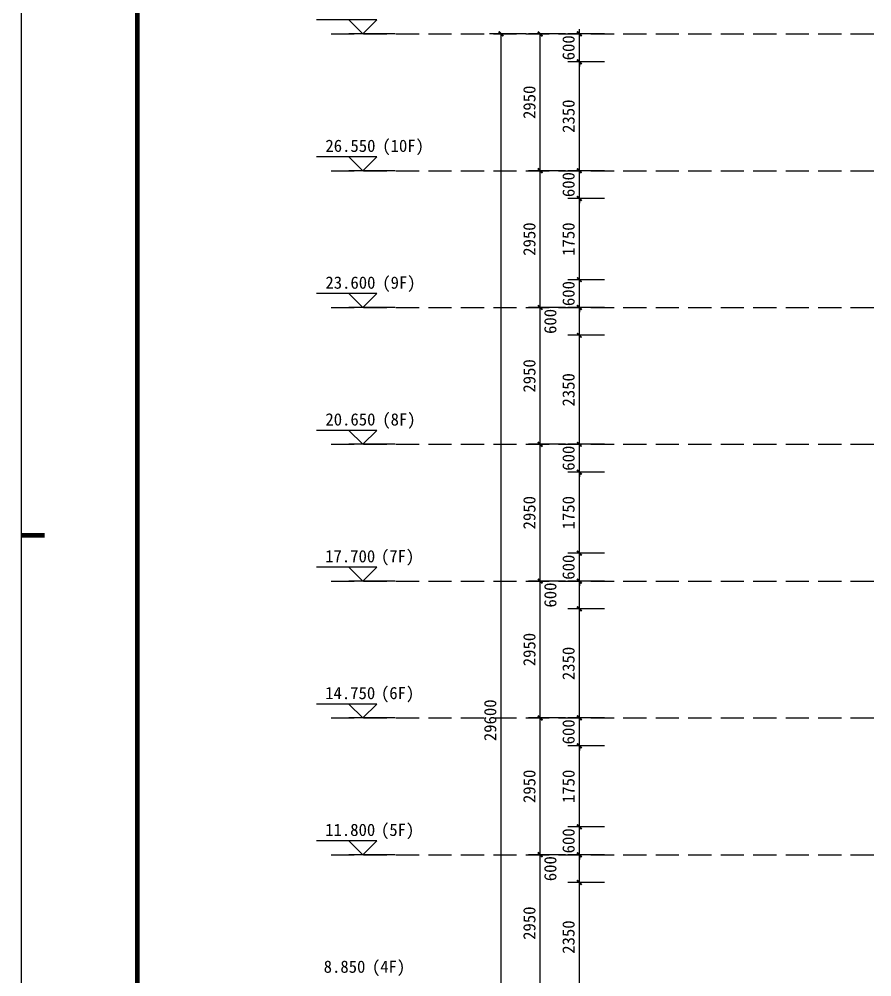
# Model space of a CAD drawing. Extents: x 646072 to 1012572, y -46617 to 16093.
# Drawn here: x 740172 to 758552, y -26385 to -5735 of the extents above; entities that cross this region are included whole.
import ezdxf

# ---------------------------------------------------------------- set-up
doc = ezdxf.new("R2010")
doc.units = 0
doc.header["$LTSCALE"] = 1000
doc.header["$MEASUREMENT"] = 0
for name, pattern in [('3#楼-HZS$0$3#楼-HZS$0$__DASH', [0.35, 0.25, -0.1]), ('3#楼-HZS$0$DOTE', [2.42, 2, -0.2, 0.02, -0.2]), ('DASH', [0.35, 0.25, -0.1])]:
    doc.linetypes.add(name, pattern=pattern)
doc.layers.get('Defpoints').update_dxf_attribs({"color": 4, "linetype": 'DASH'})
for name, color, linetype in [('3#楼-HZS$0$3#楼-HZS$0$DIM_ELEV', 3, 'Continuous'), ('3#楼-HZS$0$3#楼-HZS$0$DOTE', 1, '3#楼-HZS$0$DOTE'), ('3#楼-HZS$0$3#楼-HZS$0$PUB_DIM', 3, 'Continuous'), ('3#楼-HZS$0$3#楼-HZS$0$PUB_TEXT', 7, 'Continuous'), ('A1-无手签$0$A-ANNO-TTLB', 7, 'Continuous')]:
    doc.layers.add(name, color=color, linetype=linetype)
doc.styles.add('3#楼-HZS$0$3#楼-HZS$0$_TCH_DIM', font='')
doc.styles.add('3#楼-HZS$0$3#楼-HZS$0$_TCH_DIM_T3', font='')
doc.styles.get('3#楼-HZS$0$3#楼-HZS$0$_TCH_DIM').set_extended_font_data('SimSun')
doc.styles.get('3#楼-HZS$0$3#楼-HZS$0$_TCH_DIM_T3').set_extended_font_data('SimSun')
doc.dimstyles.new('3#楼-HZS$0$3#楼-HZS$0$_TCH_ARCH&&100', dxfattribs={"dimtxt": 264.345992, "dimasz": 100, "dimexe": 250, "dimexo": 300, "dimgap": 100, "dimtad": 1, "dimdec": 0, "dimzin": 0, "dimdsep": 46, "dimtxsty": '3#楼-HZS$0$3#楼-HZS$0$_TCH_DIM_T3', "dimblk": '3#楼-HZS$0$3#楼-HZS$0$_ArchTick', "dimcen": 0.09, "dimclrt": 7, "dimazin": 2, "dimtfac": 1, "dimtdec": 0, "dimtix": 1, "dimtmove": 2, "dimatfit": 3, "dimfxl": 100, "dimtolj": 1, "dimtzin": 0, "dimarcsym": 0})

# ---------------------------------------------------------------- blocks, each defined once
blk = doc.blocks.new('3#楼-HZS$0$3#楼-HZS$0$_ArchTick')
at = {"color": 0, "linetype": 'ByBlock', "const_width": 0.4}
blk.add_lwpolyline([(-0.5, -0.5), (0.5, 0.5)], dxfattribs=at)
blk = doc.blocks.new('*D706')
at = {"layer": '3#楼-HZS$0$3#楼-HZS$0$PUB_DIM', "color": 0, "lineweight": -2, "transparency": 16777216}
for p, q in [((751947, -6052), (751153, -6052)), ((751403, -9002), (751403, -6052)), ((751947, -9002), (751153, -9002))]:
    blk.add_line(p, q, dxfattribs=at)
at = {"layer": 'Defpoints', "color": 0, "transparency": 16777216}
for p in [(751403, -6052), (752247, -6052), (752247, -9002)]:
    blk.add_point(p, dxfattribs=at)
at = {"layer": '3#楼-HZS$0$3#楼-HZS$0$PUB_DIM', "color": 0, "lineweight": -2, "transparency": 16777216, "xscale": 100, "yscale": 100, "zscale": 100}
for p, rotation in [((751403, -6052), 90), ((751403, -9002), 270)]:
    blk.add_blockref('3#楼-HZS$0$3#楼-HZS$0$_ArchTick', p, dxfattribs=dict(at, rotation=rotation))
at = {"layer": '3#楼-HZS$0$3#楼-HZS$0$PUB_DIM', "color": 7, "transparency": 16777216, "insert": (751171, -7527), "char_height": 264.3, "attachment_point": 5, "rotation": 90, "style": '3#楼-HZS$0$3#楼-HZS$0$_TCH_DIM_T3'}
blk.add_mtext('\\A1;2950', dxfattribs=at)
blk = doc.blocks.new('*D707')
at = {"layer": '3#楼-HZS$0$3#楼-HZS$0$PUB_DIM', "color": 0, "lineweight": -2, "transparency": 16777216}
for p, q in [((751947, -9002), (751153, -9002)), ((751403, -11952), (751403, -9002)), ((751947, -11952), (751153, -11952))]:
    blk.add_line(p, q, dxfattribs=at)
at = {"layer": 'Defpoints', "color": 0, "transparency": 16777216}
for p in [(751403, -9002), (752247, -9002), (752247, -11952)]:
    blk.add_point(p, dxfattribs=at)
at = {"layer": '3#楼-HZS$0$3#楼-HZS$0$PUB_DIM', "color": 0, "lineweight": -2, "transparency": 16777216, "xscale": 100, "yscale": 100, "zscale": 100}
for p, rotation in [((751403, -9002), 90), ((751403, -11952), 270)]:
    blk.add_blockref('3#楼-HZS$0$3#楼-HZS$0$_ArchTick', p, dxfattribs=dict(at, rotation=rotation))
at = {"layer": '3#楼-HZS$0$3#楼-HZS$0$PUB_DIM', "color": 7, "transparency": 16777216, "insert": (751171, -10477), "char_height": 264.3, "attachment_point": 5, "rotation": 90, "style": '3#楼-HZS$0$3#楼-HZS$0$_TCH_DIM_T3'}
blk.add_mtext('\\A1;2950', dxfattribs=at)
blk = doc.blocks.new('*D708')
at = {"layer": '3#楼-HZS$0$3#楼-HZS$0$PUB_DIM', "color": 0, "lineweight": -2, "transparency": 16777216}
for p, q in [((751947, -11952), (751153, -11952)), ((751403, -14902), (751403, -11952)), ((751947, -14902), (751153, -14902))]:
    blk.add_line(p, q, dxfattribs=at)
at = {"layer": 'Defpoints', "color": 0, "transparency": 16777216}
for p in [(751403, -11952), (752247, -11952), (752247, -14902)]:
    blk.add_point(p, dxfattribs=at)
at = {"layer": '3#楼-HZS$0$3#楼-HZS$0$PUB_DIM', "color": 0, "lineweight": -2, "transparency": 16777216, "xscale": 100, "yscale": 100, "zscale": 100}
for p, rotation in [((751403, -11952), 90), ((751403, -14902), 270)]:
    blk.add_blockref('3#楼-HZS$0$3#楼-HZS$0$_ArchTick', p, dxfattribs=dict(at, rotation=rotation))
at = {"layer": '3#楼-HZS$0$3#楼-HZS$0$PUB_DIM', "color": 7, "transparency": 16777216, "insert": (751171, -13427), "char_height": 264.3, "attachment_point": 5, "rotation": 90, "style": '3#楼-HZS$0$3#楼-HZS$0$_TCH_DIM_T3'}
blk.add_mtext('\\A1;2950', dxfattribs=at)
blk = doc.blocks.new('*D709')
at = {"layer": '3#楼-HZS$0$3#楼-HZS$0$PUB_DIM', "color": 0, "lineweight": -2, "transparency": 16777216}
for p, q in [((751947, -14902), (751153, -14902)), ((751403, -17852), (751403, -14902)), ((751947, -17852), (751153, -17852))]:
    blk.add_line(p, q, dxfattribs=at)
at = {"layer": 'Defpoints', "color": 0, "transparency": 16777216}
for p in [(751403, -14902), (752247, -14902), (752247, -17852)]:
    blk.add_point(p, dxfattribs=at)
at = {"layer": '3#楼-HZS$0$3#楼-HZS$0$PUB_DIM', "color": 0, "lineweight": -2, "transparency": 16777216, "xscale": 100, "yscale": 100, "zscale": 100}
for p, rotation in [((751403, -14902), 90), ((751403, -17852), 270)]:
    blk.add_blockref('3#楼-HZS$0$3#楼-HZS$0$_ArchTick', p, dxfattribs=dict(at, rotation=rotation))
at = {"layer": '3#楼-HZS$0$3#楼-HZS$0$PUB_DIM', "color": 7, "transparency": 16777216, "insert": (751171, -16377), "char_height": 264.3, "attachment_point": 5, "rotation": 90, "style": '3#楼-HZS$0$3#楼-HZS$0$_TCH_DIM_T3'}
blk.add_mtext('\\A1;2950', dxfattribs=at)
blk = doc.blocks.new('*D710')
at = {"layer": '3#楼-HZS$0$3#楼-HZS$0$PUB_DIM', "color": 0, "lineweight": -2, "transparency": 16777216}
for p, q in [((751947, -17852), (751153, -17852)), ((751403, -20802), (751403, -17852)), ((751947, -20802), (751153, -20802))]:
    blk.add_line(p, q, dxfattribs=at)
at = {"layer": 'Defpoints', "color": 0, "transparency": 16777216}
for p in [(751403, -17852), (752247, -17852), (752247, -20802)]:
    blk.add_point(p, dxfattribs=at)
at = {"layer": '3#楼-HZS$0$3#楼-HZS$0$PUB_DIM', "color": 0, "lineweight": -2, "transparency": 16777216, "xscale": 100, "yscale": 100, "zscale": 100}
for p, rotation in [((751403, -17852), 90), ((751403, -20802), 270)]:
    blk.add_blockref('3#楼-HZS$0$3#楼-HZS$0$_ArchTick', p, dxfattribs=dict(at, rotation=rotation))
at = {"layer": '3#楼-HZS$0$3#楼-HZS$0$PUB_DIM', "color": 7, "transparency": 16777216, "insert": (751171, -19327), "char_height": 264.3, "attachment_point": 5, "rotation": 90, "style": '3#楼-HZS$0$3#楼-HZS$0$_TCH_DIM_T3'}
blk.add_mtext('\\A1;2950', dxfattribs=at)
blk = doc.blocks.new('*D711')
at = {"layer": '3#楼-HZS$0$3#楼-HZS$0$PUB_DIM', "color": 0, "lineweight": -2, "transparency": 16777216}
for p, q in [((751947, -20802), (751153, -20802)), ((751403, -23752), (751403, -20802)), ((751947, -23752), (751153, -23752))]:
    blk.add_line(p, q, dxfattribs=at)
at = {"layer": 'Defpoints', "color": 0, "transparency": 16777216}
for p in [(751403, -20802), (752247, -20802), (752247, -23752)]:
    blk.add_point(p, dxfattribs=at)
at = {"layer": '3#楼-HZS$0$3#楼-HZS$0$PUB_DIM', "color": 0, "lineweight": -2, "transparency": 16777216, "xscale": 100, "yscale": 100, "zscale": 100}
for p, rotation in [((751403, -20802), 90), ((751403, -23752), 270)]:
    blk.add_blockref('3#楼-HZS$0$3#楼-HZS$0$_ArchTick', p, dxfattribs=dict(at, rotation=rotation))
at = {"layer": '3#楼-HZS$0$3#楼-HZS$0$PUB_DIM', "color": 7, "transparency": 16777216, "insert": (751171, -22277), "char_height": 264.3, "attachment_point": 5, "rotation": 90, "style": '3#楼-HZS$0$3#楼-HZS$0$_TCH_DIM_T3'}
blk.add_mtext('\\A1;2950', dxfattribs=at)
blk = doc.blocks.new('*D712')
at = {"layer": '3#楼-HZS$0$3#楼-HZS$0$PUB_DIM', "color": 0, "lineweight": -2, "transparency": 16777216}
for p, q in [((751947, -23752), (751153, -23752)), ((751403, -26702), (751403, -23752)), ((751947, -26702), (751153, -26702))]:
    blk.add_line(p, q, dxfattribs=at)
at = {"layer": 'Defpoints', "color": 0, "transparency": 16777216}
for p in [(751403, -23752), (752247, -23752), (752247, -26702)]:
    blk.add_point(p, dxfattribs=at)
at = {"layer": '3#楼-HZS$0$3#楼-HZS$0$PUB_DIM', "color": 0, "lineweight": -2, "transparency": 16777216, "xscale": 100, "yscale": 100, "zscale": 100}
for p, rotation in [((751403, -23752), 90), ((751403, -26702), 270)]:
    blk.add_blockref('3#楼-HZS$0$3#楼-HZS$0$_ArchTick', p, dxfattribs=dict(at, rotation=rotation))
at = {"layer": '3#楼-HZS$0$3#楼-HZS$0$PUB_DIM', "color": 7, "transparency": 16777216, "insert": (751171, -25227), "char_height": 264.3, "attachment_point": 5, "rotation": 90, "style": '3#楼-HZS$0$3#楼-HZS$0$_TCH_DIM_T3'}
blk.add_mtext('\\A1;2950', dxfattribs=at)
blk = doc.blocks.new('*D728')
at = {"layer": '3#楼-HZS$0$3#楼-HZS$0$PUB_DIM', "color": 0, "lineweight": -2, "transparency": 16777216}
for p, q in [((751103, -6052), (750310, -6052)), ((750560, -35652), (750560, -6052)), ((751103, -35652), (750310, -35652))]:
    blk.add_line(p, q, dxfattribs=at)
at = {"layer": 'Defpoints', "color": 0, "transparency": 16777216}
for p in [(750560, -6052), (751403, -6052), (751403, -35652)]:
    blk.add_point(p, dxfattribs=at)
at = {"layer": '3#楼-HZS$0$3#楼-HZS$0$PUB_DIM', "color": 0, "lineweight": -2, "transparency": 16777216, "xscale": 100, "yscale": 100, "zscale": 100}
for p, rotation in [((750560, -6052), 90), ((750560, -35652), 270)]:
    blk.add_blockref('3#楼-HZS$0$3#楼-HZS$0$_ArchTick', p, dxfattribs=dict(at, rotation=rotation))
at = {"layer": '3#楼-HZS$0$3#楼-HZS$0$PUB_DIM', "color": 7, "transparency": 16777216, "insert": (750327, -20852), "char_height": 264.3, "attachment_point": 5, "rotation": 90, "style": '3#楼-HZS$0$3#楼-HZS$0$_TCH_DIM_T3'}
blk.add_mtext('\\A1;29600', dxfattribs=at)
blk = doc.blocks.new('*D730')
at = {"layer": '3#楼-HZS$0$3#楼-HZS$0$PUB_DIM', "color": 0, "lineweight": -2, "transparency": 16777216}
for p, q in [((752247, -6052), (752247, -5952)), ((752791, -6052), (751997, -6052)), ((752247, -6652), (752247, -6052)), ((752791, -6652), (751997, -6652)), ((752247, -6652), (752247, -6752))]:
    blk.add_line(p, q, dxfattribs=at)
at = {"layer": 'Defpoints', "color": 0, "transparency": 16777216}
for p in [(752247, -6052), (753091, -6052), (753091, -6652)]:
    blk.add_point(p, dxfattribs=at)
at = {"layer": '3#楼-HZS$0$3#楼-HZS$0$PUB_DIM', "color": 0, "lineweight": -2, "transparency": 16777216, "xscale": 100, "yscale": 100, "zscale": 100}
for p, rotation in [((752247, -6052), 270), ((752247, -6652), 90)]:
    blk.add_blockref('3#楼-HZS$0$3#楼-HZS$0$_ArchTick', p, dxfattribs=dict(at, rotation=rotation))
at = {"layer": '3#楼-HZS$0$3#楼-HZS$0$PUB_DIM', "color": 7, "transparency": 16777216, "insert": (752015, -6352), "char_height": 264.3, "attachment_point": 5, "rotation": 90, "style": '3#楼-HZS$0$3#楼-HZS$0$_TCH_DIM_T3'}
blk.add_mtext('\\A1;600', dxfattribs=at)
blk = doc.blocks.new('*D731')
at = {"layer": '3#楼-HZS$0$3#楼-HZS$0$PUB_DIM', "color": 0, "lineweight": -2, "transparency": 16777216}
for p, q in [((752791, -6652), (751997, -6652)), ((752247, -9002), (752247, -6652)), ((752791, -9002), (751997, -9002))]:
    blk.add_line(p, q, dxfattribs=at)
at = {"layer": 'Defpoints', "color": 0, "transparency": 16777216}
for p in [(752247, -6652), (753091, -6652), (753091, -9002)]:
    blk.add_point(p, dxfattribs=at)
at = {"layer": '3#楼-HZS$0$3#楼-HZS$0$PUB_DIM', "color": 0, "lineweight": -2, "transparency": 16777216, "xscale": 100, "yscale": 100, "zscale": 100}
for p, rotation in [((752247, -6652), 90), ((752247, -9002), 270)]:
    blk.add_blockref('3#楼-HZS$0$3#楼-HZS$0$_ArchTick', p, dxfattribs=dict(at, rotation=rotation))
at = {"layer": '3#楼-HZS$0$3#楼-HZS$0$PUB_DIM', "color": 7, "transparency": 16777216, "insert": (752015, -7827), "char_height": 264.3, "attachment_point": 5, "rotation": 90, "style": '3#楼-HZS$0$3#楼-HZS$0$_TCH_DIM_T3'}
blk.add_mtext('\\A1;2350', dxfattribs=at)
blk = doc.blocks.new('*D732')
at = {"layer": '3#楼-HZS$0$3#楼-HZS$0$PUB_DIM', "color": 0, "lineweight": -2, "transparency": 16777216}
for p, q in [((752791, -9002), (751997, -9002)), ((752247, -9002), (752247, -8902)), ((752247, -9602), (752247, -9002)), ((752791, -9602), (751997, -9602)), ((752247, -9602), (752247, -9702))]:
    blk.add_line(p, q, dxfattribs=at)
at = {"layer": 'Defpoints', "color": 0, "transparency": 16777216}
for p in [(752247, -9002), (753091, -9002), (753091, -9602)]:
    blk.add_point(p, dxfattribs=at)
at = {"layer": '3#楼-HZS$0$3#楼-HZS$0$PUB_DIM', "color": 0, "lineweight": -2, "transparency": 16777216, "xscale": 100, "yscale": 100, "zscale": 100}
for p, rotation in [((752247, -9002), 270), ((752247, -9602), 90)]:
    blk.add_blockref('3#楼-HZS$0$3#楼-HZS$0$_ArchTick', p, dxfattribs=dict(at, rotation=rotation))
at = {"layer": '3#楼-HZS$0$3#楼-HZS$0$PUB_DIM', "color": 7, "transparency": 16777216, "insert": (752015, -9302), "char_height": 264.3, "attachment_point": 5, "rotation": 90, "style": '3#楼-HZS$0$3#楼-HZS$0$_TCH_DIM_T3'}
blk.add_mtext('\\A1;600', dxfattribs=at)
blk = doc.blocks.new('*D733')
at = {"layer": '3#楼-HZS$0$3#楼-HZS$0$PUB_DIM', "color": 0, "lineweight": -2, "transparency": 16777216}
for p, q in [((752791, -9602), (751997, -9602)), ((752247, -11352), (752247, -9602)), ((752791, -11352), (751997, -11352))]:
    blk.add_line(p, q, dxfattribs=at)
at = {"layer": 'Defpoints', "color": 0, "transparency": 16777216}
for p in [(752247, -9602), (753091, -9602), (753091, -11352)]:
    blk.add_point(p, dxfattribs=at)
at = {"layer": '3#楼-HZS$0$3#楼-HZS$0$PUB_DIM', "color": 0, "lineweight": -2, "transparency": 16777216, "xscale": 100, "yscale": 100, "zscale": 100}
for p, rotation in [((752247, -9602), 90), ((752247, -11352), 270)]:
    blk.add_blockref('3#楼-HZS$0$3#楼-HZS$0$_ArchTick', p, dxfattribs=dict(at, rotation=rotation))
at = {"layer": '3#楼-HZS$0$3#楼-HZS$0$PUB_DIM', "color": 7, "transparency": 16777216, "insert": (752015, -10477), "char_height": 264.3, "attachment_point": 5, "rotation": 90, "style": '3#楼-HZS$0$3#楼-HZS$0$_TCH_DIM_T3'}
blk.add_mtext('\\A1;1750', dxfattribs=at)
blk = doc.blocks.new('*D734')
at = {"layer": '3#楼-HZS$0$3#楼-HZS$0$PUB_DIM', "color": 0, "lineweight": -2, "transparency": 16777216}
for p, q in [((752791, -11352), (751997, -11352)), ((752247, -11352), (752247, -11252)), ((752247, -11952), (752247, -11352)), ((752791, -11952), (751997, -11952)), ((752247, -11952), (752247, -12052))]:
    blk.add_line(p, q, dxfattribs=at)
at = {"layer": 'Defpoints', "color": 0, "transparency": 16777216}
for p in [(752247, -11352), (753091, -11352), (753091, -11952)]:
    blk.add_point(p, dxfattribs=at)
at = {"layer": '3#楼-HZS$0$3#楼-HZS$0$PUB_DIM', "color": 0, "lineweight": -2, "transparency": 16777216, "xscale": 100, "yscale": 100, "zscale": 100}
for p, rotation in [((752247, -11352), 270), ((752247, -11952), 90)]:
    blk.add_blockref('3#楼-HZS$0$3#楼-HZS$0$_ArchTick', p, dxfattribs=dict(at, rotation=rotation))
at = {"layer": '3#楼-HZS$0$3#楼-HZS$0$PUB_DIM', "color": 7, "transparency": 16777216, "insert": (752015, -11652), "char_height": 264.3, "attachment_point": 5, "rotation": 90, "style": '3#楼-HZS$0$3#楼-HZS$0$_TCH_DIM_T3'}
blk.add_mtext('\\A1;600', dxfattribs=at)
blk = doc.blocks.new('*D735')
at = {"layer": '3#楼-HZS$0$3#楼-HZS$0$PUB_DIM', "color": 0, "lineweight": -2, "transparency": 16777216}
for p, q in [((752791, -11952), (751997, -11952)), ((752247, -12552), (752247, -11952)), ((752791, -12552), (751997, -12552))]:
    blk.add_line(p, q, dxfattribs=at)
at = {"layer": 'Defpoints', "color": 0, "transparency": 16777216}
for p in [(752247, -11952), (753091, -11952), (753091, -12552)]:
    blk.add_point(p, dxfattribs=at)
at = {"layer": '3#楼-HZS$0$3#楼-HZS$0$PUB_DIM', "color": 0, "lineweight": -2, "transparency": 16777216, "xscale": 100, "yscale": 100, "zscale": 100}
for p, rotation in [((752247, -11952), 90), ((752247, -12552), 270)]:
    blk.add_blockref('3#楼-HZS$0$3#楼-HZS$0$_ArchTick', p, dxfattribs=dict(at, rotation=rotation))
at = {"layer": '3#楼-HZS$0$3#楼-HZS$0$PUB_DIM', "color": 7, "transparency": 16777216, "insert": (751622, -12252), "char_height": 264.3, "attachment_point": 5, "rotation": 90, "style": '3#楼-HZS$0$3#楼-HZS$0$_TCH_DIM_T3'}
blk.add_mtext('\\A1;600', dxfattribs=at)
blk = doc.blocks.new('*D736')
at = {"layer": '3#楼-HZS$0$3#楼-HZS$0$PUB_DIM', "color": 0, "lineweight": -2, "transparency": 16777216}
for p, q in [((752791, -12552), (751997, -12552)), ((752247, -14902), (752247, -12552)), ((752791, -14902), (751997, -14902))]:
    blk.add_line(p, q, dxfattribs=at)
at = {"layer": 'Defpoints', "color": 0, "transparency": 16777216}
for p in [(752247, -12552), (753091, -12552), (753091, -14902)]:
    blk.add_point(p, dxfattribs=at)
at = {"layer": '3#楼-HZS$0$3#楼-HZS$0$PUB_DIM', "color": 0, "lineweight": -2, "transparency": 16777216, "xscale": 100, "yscale": 100, "zscale": 100}
for p, rotation in [((752247, -12552), 90), ((752247, -14902), 270)]:
    blk.add_blockref('3#楼-HZS$0$3#楼-HZS$0$_ArchTick', p, dxfattribs=dict(at, rotation=rotation))
at = {"layer": '3#楼-HZS$0$3#楼-HZS$0$PUB_DIM', "color": 7, "transparency": 16777216, "insert": (752015, -13727), "char_height": 264.3, "attachment_point": 5, "rotation": 90, "style": '3#楼-HZS$0$3#楼-HZS$0$_TCH_DIM_T3'}
blk.add_mtext('\\A1;2350', dxfattribs=at)
blk = doc.blocks.new('*D737')
at = {"layer": '3#楼-HZS$0$3#楼-HZS$0$PUB_DIM', "color": 0, "lineweight": -2, "transparency": 16777216}
for p, q in [((752247, -14902), (752247, -14802)), ((752791, -14902), (751997, -14902)), ((752247, -15502), (752247, -14902)), ((752791, -15502), (751997, -15502)), ((752247, -15502), (752247, -15602))]:
    blk.add_line(p, q, dxfattribs=at)
at = {"layer": 'Defpoints', "color": 0, "transparency": 16777216}
for p in [(752247, -14902), (753091, -14902), (753091, -15502)]:
    blk.add_point(p, dxfattribs=at)
at = {"layer": '3#楼-HZS$0$3#楼-HZS$0$PUB_DIM', "color": 0, "lineweight": -2, "transparency": 16777216, "xscale": 100, "yscale": 100, "zscale": 100}
for p, rotation in [((752247, -14902), 270), ((752247, -15502), 90)]:
    blk.add_blockref('3#楼-HZS$0$3#楼-HZS$0$_ArchTick', p, dxfattribs=dict(at, rotation=rotation))
at = {"layer": '3#楼-HZS$0$3#楼-HZS$0$PUB_DIM', "color": 7, "transparency": 16777216, "insert": (752015, -15202), "char_height": 264.3, "attachment_point": 5, "rotation": 90, "style": '3#楼-HZS$0$3#楼-HZS$0$_TCH_DIM_T3'}
blk.add_mtext('\\A1;600', dxfattribs=at)
blk = doc.blocks.new('*D738')
at = {"layer": '3#楼-HZS$0$3#楼-HZS$0$PUB_DIM', "color": 0, "lineweight": -2, "transparency": 16777216}
for p, q in [((752791, -15502), (751997, -15502)), ((752247, -17252), (752247, -15502)), ((752791, -17252), (751997, -17252))]:
    blk.add_line(p, q, dxfattribs=at)
at = {"layer": 'Defpoints', "color": 0, "transparency": 16777216}
for p in [(752247, -15502), (753091, -15502), (753091, -17252)]:
    blk.add_point(p, dxfattribs=at)
at = {"layer": '3#楼-HZS$0$3#楼-HZS$0$PUB_DIM', "color": 0, "lineweight": -2, "transparency": 16777216, "xscale": 100, "yscale": 100, "zscale": 100}
for p, rotation in [((752247, -15502), 90), ((752247, -17252), 270)]:
    blk.add_blockref('3#楼-HZS$0$3#楼-HZS$0$_ArchTick', p, dxfattribs=dict(at, rotation=rotation))
at = {"layer": '3#楼-HZS$0$3#楼-HZS$0$PUB_DIM', "color": 7, "transparency": 16777216, "insert": (752015, -16377), "char_height": 264.3, "attachment_point": 5, "rotation": 90, "style": '3#楼-HZS$0$3#楼-HZS$0$_TCH_DIM_T3'}
blk.add_mtext('\\A1;1750', dxfattribs=at)
blk = doc.blocks.new('*D739')
at = {"layer": '3#楼-HZS$0$3#楼-HZS$0$PUB_DIM', "color": 0, "lineweight": -2, "transparency": 16777216}
for p, q in [((752791, -17252), (751997, -17252)), ((752247, -17252), (752247, -17152)), ((752247, -17852), (752247, -17252)), ((752791, -17852), (751997, -17852)), ((752247, -17852), (752247, -17952))]:
    blk.add_line(p, q, dxfattribs=at)
at = {"layer": 'Defpoints', "color": 0, "transparency": 16777216}
for p in [(752247, -17252), (753091, -17252), (753091, -17852)]:
    blk.add_point(p, dxfattribs=at)
at = {"layer": '3#楼-HZS$0$3#楼-HZS$0$PUB_DIM', "color": 0, "lineweight": -2, "transparency": 16777216, "xscale": 100, "yscale": 100, "zscale": 100}
for p, rotation in [((752247, -17252), 270), ((752247, -17852), 90)]:
    blk.add_blockref('3#楼-HZS$0$3#楼-HZS$0$_ArchTick', p, dxfattribs=dict(at, rotation=rotation))
at = {"layer": '3#楼-HZS$0$3#楼-HZS$0$PUB_DIM', "color": 7, "transparency": 16777216, "insert": (752015, -17552), "char_height": 264.3, "attachment_point": 5, "rotation": 90, "style": '3#楼-HZS$0$3#楼-HZS$0$_TCH_DIM_T3'}
blk.add_mtext('\\A1;600', dxfattribs=at)
blk = doc.blocks.new('*D740')
at = {"layer": '3#楼-HZS$0$3#楼-HZS$0$PUB_DIM', "color": 0, "lineweight": -2, "transparency": 16777216}
for p, q in [((752791, -17852), (751997, -17852)), ((752247, -18452), (752247, -17852)), ((752791, -18452), (751997, -18452))]:
    blk.add_line(p, q, dxfattribs=at)
at = {"layer": 'Defpoints', "color": 0, "transparency": 16777216}
for p in [(752247, -17852), (753091, -17852), (753091, -18452)]:
    blk.add_point(p, dxfattribs=at)
at = {"layer": '3#楼-HZS$0$3#楼-HZS$0$PUB_DIM', "color": 0, "lineweight": -2, "transparency": 16777216, "xscale": 100, "yscale": 100, "zscale": 100}
for p, rotation in [((752247, -17852), 90), ((752247, -18452), 270)]:
    blk.add_blockref('3#楼-HZS$0$3#楼-HZS$0$_ArchTick', p, dxfattribs=dict(at, rotation=rotation))
at = {"layer": '3#楼-HZS$0$3#楼-HZS$0$PUB_DIM', "color": 7, "transparency": 16777216, "insert": (751622, -18152), "char_height": 264.3, "attachment_point": 5, "rotation": 90, "style": '3#楼-HZS$0$3#楼-HZS$0$_TCH_DIM_T3'}
blk.add_mtext('\\A1;600', dxfattribs=at)
blk = doc.blocks.new('*D938')
at = {"layer": '3#楼-HZS$0$3#楼-HZS$0$PUB_DIM', "color": 0, "lineweight": -2, "transparency": 16777216}
for p, q in [((752791, -18452), (751997, -18452)), ((752247, -20802), (752247, -18452)), ((752791, -20802), (751997, -20802))]:
    blk.add_line(p, q, dxfattribs=at)
at = {"layer": 'Defpoints', "color": 0, "transparency": 16777216}
for p in [(752247, -18452), (753091, -18452), (753091, -20802)]:
    blk.add_point(p, dxfattribs=at)
at = {"layer": '3#楼-HZS$0$3#楼-HZS$0$PUB_DIM', "color": 0, "lineweight": -2, "transparency": 16777216, "xscale": 100, "yscale": 100, "zscale": 100}
for p, rotation in [((752247, -18452), 90), ((752247, -20802), 270)]:
    blk.add_blockref('3#楼-HZS$0$3#楼-HZS$0$_ArchTick', p, dxfattribs=dict(at, rotation=rotation))
at = {"layer": '3#楼-HZS$0$3#楼-HZS$0$PUB_DIM', "color": 7, "transparency": 16777216, "insert": (752015, -19627), "char_height": 264.3, "attachment_point": 5, "rotation": 90, "style": '3#楼-HZS$0$3#楼-HZS$0$_TCH_DIM_T3'}
blk.add_mtext('\\A1;2350', dxfattribs=at)
blk = doc.blocks.new('*D939')
at = {"layer": '3#楼-HZS$0$3#楼-HZS$0$PUB_DIM', "color": 0, "lineweight": -2, "transparency": 16777216}
for p, q in [((752791, -20802), (751997, -20802)), ((752247, -20802), (752247, -20702)), ((752247, -21402), (752247, -20802)), ((752791, -21402), (751997, -21402)), ((752247, -21402), (752247, -21502))]:
    blk.add_line(p, q, dxfattribs=at)
at = {"layer": 'Defpoints', "color": 0, "transparency": 16777216}
for p in [(752247, -20802), (753091, -20802), (753091, -21402)]:
    blk.add_point(p, dxfattribs=at)
at = {"layer": '3#楼-HZS$0$3#楼-HZS$0$PUB_DIM', "color": 0, "lineweight": -2, "transparency": 16777216, "xscale": 100, "yscale": 100, "zscale": 100}
for p, rotation in [((752247, -20802), 270), ((752247, -21402), 90)]:
    blk.add_blockref('3#楼-HZS$0$3#楼-HZS$0$_ArchTick', p, dxfattribs=dict(at, rotation=rotation))
at = {"layer": '3#楼-HZS$0$3#楼-HZS$0$PUB_DIM', "color": 7, "transparency": 16777216, "insert": (752015, -21102), "char_height": 264.3, "attachment_point": 5, "rotation": 90, "style": '3#楼-HZS$0$3#楼-HZS$0$_TCH_DIM_T3'}
blk.add_mtext('\\A1;600', dxfattribs=at)
blk = doc.blocks.new('*D940')
at = {"layer": '3#楼-HZS$0$3#楼-HZS$0$PUB_DIM', "color": 0, "lineweight": -2, "transparency": 16777216}
for p, q in [((752791, -21402), (751997, -21402)), ((752247, -23152), (752247, -21402)), ((752791, -23152), (751997, -23152))]:
    blk.add_line(p, q, dxfattribs=at)
at = {"layer": 'Defpoints', "color": 0, "transparency": 16777216}
for p in [(752247, -21402), (753091, -21402), (753091, -23152)]:
    blk.add_point(p, dxfattribs=at)
at = {"layer": '3#楼-HZS$0$3#楼-HZS$0$PUB_DIM', "color": 0, "lineweight": -2, "transparency": 16777216, "xscale": 100, "yscale": 100, "zscale": 100}
for p, rotation in [((752247, -21402), 90), ((752247, -23152), 270)]:
    blk.add_blockref('3#楼-HZS$0$3#楼-HZS$0$_ArchTick', p, dxfattribs=dict(at, rotation=rotation))
at = {"layer": '3#楼-HZS$0$3#楼-HZS$0$PUB_DIM', "color": 7, "transparency": 16777216, "insert": (752015, -22277), "char_height": 264.3, "attachment_point": 5, "rotation": 90, "style": '3#楼-HZS$0$3#楼-HZS$0$_TCH_DIM_T3'}
blk.add_mtext('\\A1;1750', dxfattribs=at)
blk = doc.blocks.new('*D941')
at = {"layer": '3#楼-HZS$0$3#楼-HZS$0$PUB_DIM', "color": 0, "lineweight": -2, "transparency": 16777216}
for p, q in [((752247, -23152), (752247, -23052)), ((752791, -23152), (751997, -23152)), ((752247, -23752), (752247, -23152)), ((752791, -23752), (751997, -23752)), ((752247, -23752), (752247, -23852))]:
    blk.add_line(p, q, dxfattribs=at)
at = {"layer": 'Defpoints', "color": 0, "transparency": 16777216}
for p in [(752247, -23152), (753091, -23152), (753091, -23752)]:
    blk.add_point(p, dxfattribs=at)
at = {"layer": '3#楼-HZS$0$3#楼-HZS$0$PUB_DIM', "color": 0, "lineweight": -2, "transparency": 16777216, "xscale": 100, "yscale": 100, "zscale": 100}
for p, rotation in [((752247, -23152), 270), ((752247, -23752), 90)]:
    blk.add_blockref('3#楼-HZS$0$3#楼-HZS$0$_ArchTick', p, dxfattribs=dict(at, rotation=rotation))
at = {"layer": '3#楼-HZS$0$3#楼-HZS$0$PUB_DIM', "color": 7, "transparency": 16777216, "insert": (752015, -23452), "char_height": 264.3, "attachment_point": 5, "rotation": 90, "style": '3#楼-HZS$0$3#楼-HZS$0$_TCH_DIM_T3'}
blk.add_mtext('\\A1;600', dxfattribs=at)
blk = doc.blocks.new('*D942')
at = {"layer": '3#楼-HZS$0$3#楼-HZS$0$PUB_DIM', "color": 0, "lineweight": -2, "transparency": 16777216}
for p, q in [((752791, -23752), (751997, -23752)), ((752247, -24352), (752247, -23752)), ((752791, -24352), (751997, -24352))]:
    blk.add_line(p, q, dxfattribs=at)
at = {"layer": 'Defpoints', "color": 0, "transparency": 16777216}
for p in [(752247, -23752), (753091, -23752), (753091, -24352)]:
    blk.add_point(p, dxfattribs=at)
at = {"layer": '3#楼-HZS$0$3#楼-HZS$0$PUB_DIM', "color": 0, "lineweight": -2, "transparency": 16777216, "xscale": 100, "yscale": 100, "zscale": 100}
for p, rotation in [((752247, -23752), 90), ((752247, -24352), 270)]:
    blk.add_blockref('3#楼-HZS$0$3#楼-HZS$0$_ArchTick', p, dxfattribs=dict(at, rotation=rotation))
at = {"layer": '3#楼-HZS$0$3#楼-HZS$0$PUB_DIM', "color": 7, "transparency": 16777216, "insert": (751622, -24052), "char_height": 264.3, "attachment_point": 5, "rotation": 90, "style": '3#楼-HZS$0$3#楼-HZS$0$_TCH_DIM_T3'}
blk.add_mtext('\\A1;600', dxfattribs=at)
blk = doc.blocks.new('*D943')
at = {"layer": '3#楼-HZS$0$3#楼-HZS$0$PUB_DIM', "color": 0, "lineweight": -2, "transparency": 16777216}
for p, q in [((752791, -24352), (751997, -24352)), ((752247, -26702), (752247, -24352)), ((752791, -26702), (751997, -26702))]:
    blk.add_line(p, q, dxfattribs=at)
at = {"layer": 'Defpoints', "color": 0, "transparency": 16777216}
for p in [(752247, -24352), (753091, -24352), (753091, -26702)]:
    blk.add_point(p, dxfattribs=at)
at = {"layer": '3#楼-HZS$0$3#楼-HZS$0$PUB_DIM', "color": 0, "lineweight": -2, "transparency": 16777216, "xscale": 100, "yscale": 100, "zscale": 100}
for p, rotation in [((752247, -24352), 90), ((752247, -26702), 270)]:
    blk.add_blockref('3#楼-HZS$0$3#楼-HZS$0$_ArchTick', p, dxfattribs=dict(at, rotation=rotation))
at = {"layer": '3#楼-HZS$0$3#楼-HZS$0$PUB_DIM', "color": 7, "transparency": 16777216, "insert": (752015, -25527), "char_height": 264.3, "attachment_point": 5, "rotation": 90, "style": '3#楼-HZS$0$3#楼-HZS$0$_TCH_DIM_T3'}
blk.add_mtext('\\A1;2350', dxfattribs=at)

msp = doc.modelspace()

# ---------------------------------------------------------------- linework, layer by layer
at = {"layer": '3#楼-HZS$0$3#楼-HZS$0$DIM_ELEV'}
for p, q in [((747880, -5751.8), (746584, -5751.8)), ((747580, -6051.8), (747280, -5751.8)), ((747580, -6051.8), (747880, -5751.8)), ((748280, -6051.8), (747280, -6051.8)), ((747880, -8701.8), (746584, -8701.8)), ((747580, -9001.8), (747280, -8701.8)), ((747580, -9001.8), (747880, -8701.8)), ((748280, -9001.8), (747280, -9001.8)), ((747880, -11651.8), (746584, -11651.8)), ((747580, -11951.8), (747280, -11651.8)), ((747580, -11951.8), (747880, -11651.8)), ((748280, -11951.8), (747280, -11951.8)), ((747880, -14601.8), (746584, -14601.8)), ((747580, -14901.8), (747280, -14601.8)), ((747580, -14901.8), (747880, -14601.8)), ((748280, -14901.8), (747280, -14901.8)), ((747880, -17551.8), (746584, -17551.8)), ((747580, -17851.8), (747280, -17551.8)), ((747580, -17851.8), (747880, -17551.8)), ((748280, -17851.8), (747280, -17851.8)), ((747880, -20501.8), (746584, -20501.8)), ((747580, -20801.8), (747280, -20501.8)), ((747580, -20801.8), (747880, -20501.8)), ((748280, -20801.8), (747280, -20801.8)), ((747880, -23451.8), (746584, -23451.8)), ((747580, -23751.8), (747280, -23451.8)), ((747580, -23751.8), (747880, -23451.8)), ((748280, -23751.8), (747280, -23751.8))]:
    msp.add_line(p, q, dxfattribs=at)
at = {"layer": '3#楼-HZS$0$3#楼-HZS$0$DOTE', "linetype": '3#楼-HZS$0$3#楼-HZS$0$__DASH', "ltscale": 2}
for p, q in [((746894.8, -6051.8), (812394.8, -6051.8)), ((746894.8, -9001.8), (812394.8, -9001.8)), ((746894.8, -11951.8), (812394.8, -11951.8)), ((746894.8, -14901.8), (812394.8, -14901.8)), ((746894.8, -17851.8), (812394.8, -17851.8)), ((746894.8, -20801.8), (812394.8, -20801.8)), ((746894.8, -23751.8), (812394.8, -23751.8))]:
    msp.add_line(p, q, dxfattribs=at)
at = {"layer": 'A1-无手签$0$A-ANNO-TTLB'}
msp.add_lwpolyline([(740222, -46566.5), (740222, 12833.5), (824322, 12833.5), (824322, -46566.5)], close=True, dxfattribs=at)
at = {"layer": 'A1-无手签$0$A-ANNO-TTLB', "const_width": 100}
msp.add_lwpolyline([(742722, -45566.5), (823322, -45566.5), (823322, 11833.5), (742722, 11833.5)], close=True, dxfattribs=at)
msp.add_lwpolyline([(740722, -16866.5), (740222, -16866.5)], dxfattribs=at)
at = {"layer": 'Defpoints'}
msp.add_lwpolyline([(816822, 11833.5), (742722, 11833.5), (742722, -45566.5), (816822, -45566.5)], close=True, dxfattribs=at)

# ---------------------------------------------------------------- texts
at = {"layer": '3#楼-HZS$0$3#楼-HZS$0$PUB_TEXT', "color": 7, "style": '3#楼-HZS$0$3#楼-HZS$0$_TCH_DIM'}
for s, p in [('26.550', (746773.2, -8596.8)), ('(10F)', (747999, -8596.8)), ('23.600', (746773.2, -11546.8)), ('(9F)', (747999, -11546.8)), ('20.650', (746773.2, -14496.8)), ('(8F)', (747999, -14496.8)), ('17.700', (746768.4, -17446.8)), ('(7F)', (747970.6, -17446.8)), ('14.750', (746768.4, -20396.8)), ('(6F)', (747970.6, -20396.8)), ('11.800', (746768.4, -23346.8)), ('(5F)', (747970.6, -23346.8)), ('(4F)', (747775.7, -26296.8)), ('8.850', (746736, -26296.8))]:
    msp.add_text(s, height=264.35, dxfattribs=at).set_placement(p)

# ---------------------------------------------------------------- dimensions: what is measured, and where the dimension line sits
at = {"layer": '3#楼-HZS$0$3#楼-HZS$0$PUB_DIM'}
for p1, p2, picture, middle in [((751403.3, -35651.8), (751403.3, -6051.8), '*D728', (750327.4, -20851.8)), ((752247, -9001.8), (752247, -6051.8), '*D706', (751171.1, -7526.8)), ((753090.7, -6651.8), (753090.7, -6051.8), '*D730', (752014.8, -6351.8)), ((753090.7, -9001.8), (753090.7, -6651.8), '*D731', (752014.8, -7826.8)), ((752247, -11951.8), (752247, -9001.8), '*D707', (751171.1, -10476.8)), ((753090.7, -9601.8), (753090.7, -9001.8), '*D732', (752014.8, -9301.8)), ((753090.7, -11351.8), (753090.7, -9601.8), '*D733', (752014.8, -10476.8)), ((753090.7, -11951.8), (753090.7, -11351.8), '*D734', (752014.8, -11651.8)), ((752247, -14901.8), (752247, -11951.8), '*D708', (751171.1, -13426.8)), ((753090.7, -14901.8), (753090.7, -12551.8), '*D736', (752014.8, -13726.8)), ((752247, -17851.8), (752247, -14901.8), '*D709', (751171.1, -16376.8)), ((753090.7, -15501.8), (753090.7, -14901.8), '*D737', (752014.8, -15201.8)), ((753090.7, -17251.8), (753090.7, -15501.8), '*D738', (752014.8, -16376.8)), ((753090.7, -17851.8), (753090.7, -17251.8), '*D739', (752014.8, -17551.8)), ((752247, -20801.8), (752247, -17851.8), '*D710', (751171.1, -19326.8)), ((753090.7, -20801.8), (753090.7, -18451.8), '*D938', (752014.8, -19626.8)), ((752247, -23751.8), (752247, -20801.8), '*D711', (751171.1, -22276.8)), ((753090.7, -21401.8), (753090.7, -20801.8), '*D939', (752014.8, -21101.8)), ((753090.7, -23151.8), (753090.7, -21401.8), '*D940', (752014.8, -22276.8)), ((753090.7, -23751.8), (753090.7, -23151.8), '*D941', (752014.8, -23451.8)), ((752247, -26701.8), (752247, -23751.8), '*D712', (751171.1, -25226.8)), ((753090.7, -26701.8), (753090.7, -24351.8), '*D943', (752014.8, -25526.8))]:
    dim = msp.add_aligned_dim(p1=p1, p2=p2, distance=843.7, dimstyle='3#楼-HZS$0$3#楼-HZS$0$_TCH_ARCH&&100', dxfattribs=at)
    dim.commit()
    dim.dimension.update_dxf_attribs({"geometry": picture, "text_midpoint": middle})
for base, p1, p2, picture, middle in [((752247, -11951.8), (753090.7, -12551.8), (753090.7, -11951.8), '*D735', (751622, -12251.8)), ((752247, -17851.8), (753090.7, -18451.8), (753090.7, -17851.8), '*D740', (751622, -18151.8)), ((752247, -23751.8), (753090.7, -24351.8), (753090.7, -23751.8), '*D942', (751622, -24051.8))]:
    dim = msp.add_linear_dim(base=base, p1=p1, p2=p2, angle=90, dimstyle='3#楼-HZS$0$3#楼-HZS$0$_TCH_ARCH&&100', dxfattribs=at)
    dim.commit()
    dim.dimension.update_dxf_attribs({"geometry": picture, "text_midpoint": middle, "dimtype": 161})

doc.saveas('drawing.dxf')
